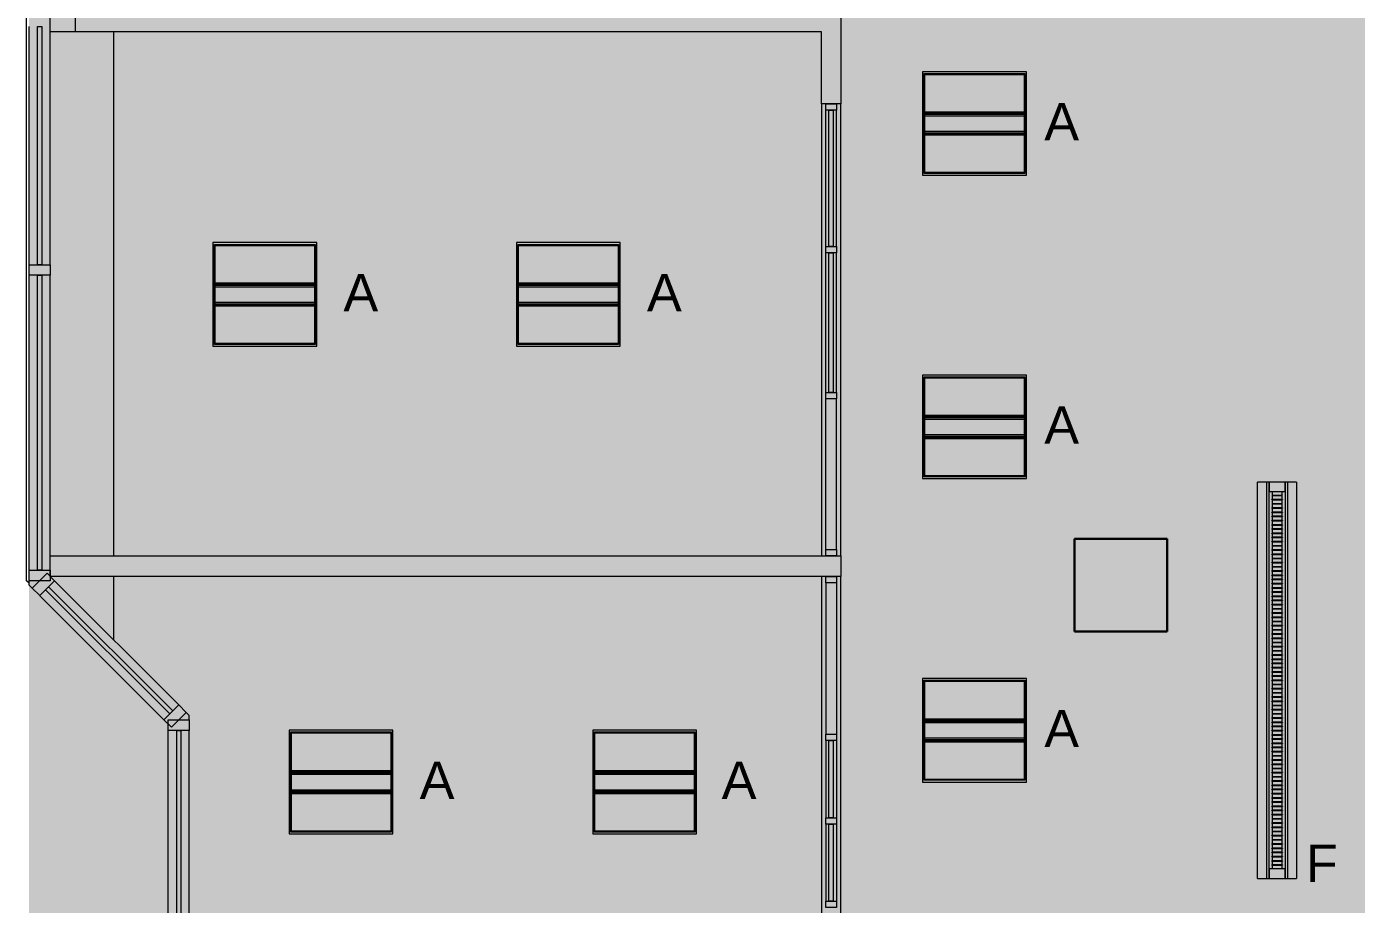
# Model space of a CAD drawing. Header units: inches. Extents: x -1196 to 1003, y -7097 to -4899.
# Drawn here: x -1195.7 to -880.2, y -5954 to -5745.7 of the extents above; entities that cross this region are included whole.
import ezdxf

# ---------------------------------------------------------------- set-up
doc = ezdxf.new("R2010")
doc.units = ezdxf.units.IN
doc.header["$MEASUREMENT"] = 0
for name, color, linetype, lineweight in [('A-CLNG', 13, 'Continuous', 13), ('A-DETL-GENF', 92, 'Continuous', 9), ('A-FLOR', 192, 'Continuous', 13), ('A-GLAZ-CURT', 52, 'Continuous', 9), ('A-GLAZ-CWMG', 51, 'Continuous', 9), ('A-WALL', 113, 'Continuous', 9), ('E-LITE-EQPM', 33, 'Continuous', 9), ('E-LITE-EQPM-IDEN', 33, 'Continuous', 9), ('I-WALL', 2, 'Continuous', 9), ('S-COLS', 52, 'Continuous', 9)]:
    doc.layers.add(name, color=color, linetype=linetype, lineweight=lineweight)
doc.styles.add('Arial', font='arial.ttf', dxfattribs={"height": 8.851796})

# ---------------------------------------------------------------- blocks, each defined once
blk = doc.blocks.new('Concrete-Rectangular-Column - 24 X 24-5087837-FIRST FLOOR RCP')
at = {"layer": 'S-COLS', "lineweight": 30}
for p, q in [((-11, 11), (11, 11)), ((-11, -11), (-11, 11)), ((11, 11), (11, -11)), ((11, -11), (-11, -11))]:
    blk.add_line(p, q, dxfattribs=at)
blk = doc.blocks.new('System Panel - Glazed-5269535-FIRST FLOOR RCP')
at = {"layer": 'A-GLAZ-CURT', "lineweight": 13}
for p, q in [((-32.02, -0.5), (-32.02, 0.5)), ((-32.02, 0.5), (32.02, 0.5)), ((32.02, 0.5), (32.02, -0.5)), ((32.02, -0.5), (-32.02, -0.5))]:
    blk.add_line(p, q, dxfattribs=at)
blk = doc.blocks.new('System Panel - Glazed-5269469-FIRST FLOOR RCP')
at = {"layer": 'A-GLAZ-CURT', "lineweight": 13}
for p, q in [((-20.83, -0.5), (-20.83, 0.5)), ((-20.83, 0.5), (20.83, 0.5)), ((20.83, 0.5), (20.83, -0.5)), ((20.83, -0.5), (-20.83, -0.5))]:
    blk.add_line(p, q, dxfattribs=at)
blk = doc.blocks.new('System Panel - Glazed-5269404-FIRST FLOOR RCP')
at = {"layer": 'A-GLAZ-CURT', "lineweight": 13}
for p, q in [((-35, -0.5), (-35, 0.5)), ((-35, 0.5), (35, 0.5)), ((35, 0.5), (35, -0.5)), ((35, -0.5), (-35, -0.5))]:
    blk.add_line(p, q, dxfattribs=at)
blk = doc.blocks.new('Rectangular Mullion - 2_5_ x 5_ rectangular-5269406-FIRST FLOOR RCP')
at = {"layer": 'A-GLAZ-CWMG', "lineweight": 20}
for p, q in [((-2.5, 2.5), (0, 2.5)), ((-2.5, -2.5), (-2.5, 2.5)), ((0, 2.5), (0, -2.5)), ((0, -2.5), (-2.5, -2.5))]:
    blk.add_line(p, q, dxfattribs=at)
blk = doc.blocks.new('Rectangular Mullion - 2_5_ x 5_ rectangular-5269405-FIRST FLOOR RCP')
at = {"layer": 'A-GLAZ-CWMG', "lineweight": 20}
for p, q in [((0, 2.5), (-2.5, 2.5)), ((-2.5, 2.5), (-2.5, -2.5)), ((0, -2.5), (0, 2.5)), ((-2.5, -2.5), (0, -2.5))]:
    blk.add_line(p, q, dxfattribs=at)
blk = doc.blocks.new('Rectangular Mullion - 2_5_ x 5_ rectangular-4881012-FIRST FLOOR RCP')
at = {"layer": 'A-GLAZ-CWMG'}
for p, q in [((-91.56, -4901.78), (-62.1, -4931.24)), ((-95.1, -4905.31), (-65.63, -4934.78))]:
    blk.add_line(p, q, dxfattribs=at)
blk = doc.blocks.new('Rectangular Mullion - 2_5_ x 5_ rectangular-4881059-FIRST FLOOR RCP')
at = {"layer": 'A-GLAZ-CWMG'}
for p, q in [((-1162.06, -5003.81), (-1162.06, -4939.78)), ((-1157.06, -5003.81), (-1157.06, -4939.78))]:
    blk.add_line(p, q, dxfattribs=at)
blk = doc.blocks.new('System Panel - Glazed-5269407-FIRST FLOOR RCP')
at = {"layer": 'A-GLAZ-CURT', "lineweight": 13}
for p, q in [((-28.25, -0.5), (-28.25, 0.5)), ((-28.25, 0.5), (28.25, 0.5)), ((28.25, 0.5), (28.25, -0.5)), ((28.25, -0.5), (-28.25, -0.5))]:
    blk.add_line(p, q, dxfattribs=at)
blk = doc.blocks.new('Rectangular Mullion - 2_5_ x 5_ rectangular-4899279-FIRST FLOOR RCP')
at = {"layer": 'A-GLAZ-CWMG'}
for p, q in [((-1195.06, -5874.74), (-1195.06, -5804.74)), ((-1190.06, -5871.33), (-1190.06, -5804.74))]:
    blk.add_line(p, q, dxfattribs=at)
blk = doc.blocks.new('Rectangular Mullion - 2_5_ x 5_ rectangular-V54-FIRST FLOOR RCP')
at = {"layer": 'A-GLAZ-CWMG'}
for p, q in [((-1195.06, -5802.24), (-1195.06, -5745.74)), ((-1190.06, -5802.24), (-1190.06, -5746.99))]:
    blk.add_line(p, q, dxfattribs=at)
blk = doc.blocks.new('Rectangular Mullion - 2_5_ x 5_ rectangular-5269403-FIRST FLOOR RCP')
at = {"layer": 'A-GLAZ-CWMG', "lineweight": 20}
for p, q in [((1.25, 2.5), (-1.25, 2.5)), ((-1.25, 2.5), (-1.25, -2.5)), ((1.25, -2.5), (1.25, 2.5)), ((-1.25, -2.5), (1.25, -2.5))]:
    blk.add_line(p, q, dxfattribs=at)
blk = doc.blocks.new('Rectangular Mullion - 1_5_ x 2_5_ rectangular-5299792-FIRST FLOOR RCP')
at = {"layer": 'A-GLAZ-CWMG', "lineweight": 20}
for p, q in [((-1.5, 1.25), (0, 1.25)), ((-1.5, -1.25), (-1.5, 1.25)), ((0, 1.25), (0, -1.25)), ((0, -1.25), (-1.5, -1.25))]:
    blk.add_line(p, q, dxfattribs=at)
blk = doc.blocks.new('Rectangular Mullion - 1_5_ x 2_5_ rectangular-4971510-FIRST FLOOR RCP')
at = {"layer": 'A-GLAZ-CWMG'}
for p, q in [((-1006.07, -5877.71), (-1006.07, -5913.67)), ((-1003.57, -5877.71), (-1003.57, -5913.67))]:
    blk.add_line(p, q, dxfattribs=at)
blk = doc.blocks.new('System Panel - Glazed-4980501-FIRST FLOOR RCP')
at = {"layer": 'A-GLAZ-CURT', "lineweight": 13}
for p, q in [((-9.15, -0.5), (-9.15, 0.5)), ((-9.15, 0.5), (9.15, 0.5)), ((9.15, 0.5), (9.15, -0.5)), ((9.15, -0.5), (-9.15, -0.5))]:
    blk.add_line(p, q, dxfattribs=at)
blk = doc.blocks.new('Rectangular Mullion - 1_5_ x 2_5_ rectangular-4924423-FIRST FLOOR RCP')
at = {"layer": 'A-GLAZ-CWMG', "lineweight": 20}
for p, q in [((0.75, 1.25), (-0.75, 1.25)), ((-0.75, 1.25), (-0.75, -1.25)), ((0.75, -1.25), (0.75, 1.25)), ((-0.75, -1.25), (0.75, -1.25))]:
    blk.add_line(p, q, dxfattribs=at)
blk = doc.blocks.new('Rectangular Mullion - 1_5_ x 2_5_ rectangular-V65-FIRST FLOOR RCP')
at = {"layer": 'A-GLAZ-CWMG'}
for p, q in [((-1006.07, -5934.98), (-1006.07, -5953.29)), ((-1003.57, -5934.98), (-1003.57, -5953.29))]:
    blk.add_line(p, q, dxfattribs=at)
blk = doc.blocks.new('Rectangular Mullion - 1_5_ x 2_5_ rectangular-4968807-FIRST FLOOR RCP')
at = {"layer": 'A-GLAZ-CWMG'}
for p, q in [((-1006.07, -5797.96), (-1006.07, -5765.58)), ((-1003.57, -5797.96), (-1003.57, -5765.58))]:
    blk.add_line(p, q, dxfattribs=at)
blk = doc.blocks.new('Rectangular Mullion - 1_5_ x 2_5_ rectangular-5299801-FIRST FLOOR RCP')
at = {"layer": 'A-GLAZ-CWMG', "lineweight": 20}
for p, q in [((-1.5, 1.25), (0, 1.25)), ((-1.5, -1.25), (-1.5, 1.25)), ((0, 1.25), (0, -1.25)), ((0, -1.25), (-1.5, -1.25))]:
    blk.add_line(p, q, dxfattribs=at)
blk = doc.blocks.new('Rectangular Mullion - 1_5_ x 2_5_ rectangular-4942656-FIRST FLOOR RCP')
at = {"layer": 'A-GLAZ-CWMG'}
for p, q in [((-147.82, -5194.78), (-147.82, -5159.03)), ((-145.32, -5194.78), (-145.32, -5159.03))]:
    blk.add_line(p, q, dxfattribs=at)
blk = doc.blocks.new('System Panel - Glazed-4968813-FIRST FLOOR RCP')
at = {"layer": 'A-GLAZ-CURT', "lineweight": 13}
for p, q in [((-16.5625, -0.5), (-16.5625, 0.5)), ((-16.5625, 0.5), (16.5625, 0.5)), ((16.5625, 0.5), (16.5625, -0.5)), ((16.5625, -0.5), (-16.5625, -0.5))]:
    blk.add_line(p, q, dxfattribs=at)
blk = doc.blocks.new('Rectangular Mullion - 1_5_ x 2_5_ rectangular-5299802-FIRST FLOOR RCP')
at = {"layer": 'A-GLAZ-CWMG', "lineweight": 20}
for p, q in [((0, 1.25), (-1.5, 1.25)), ((-1.5, 1.25), (-1.5, -1.25)), ((0, -1.25), (0, 1.25)), ((-1.5, -1.25), (0, -1.25))]:
    blk.add_line(p, q, dxfattribs=at)
blk = doc.blocks.new('Rectangular Mullion - 1_5_ x 2_5_ rectangular-4928813-FIRST FLOOR RCP')
at = {"layer": 'A-GLAZ-CWMG', "lineweight": 20}
for p, q in [((0.75, 1.25), (-0.75, 1.25)), ((-0.75, 1.25), (-0.75, -1.25)), ((0.75, -1.25), (0.75, 1.25)), ((-0.75, -1.25), (0.75, -1.25))]:
    blk.add_line(p, q, dxfattribs=at)
blk = doc.blocks.new('System Panel - Glazed-4968816-FIRST FLOOR RCP')
at = {"layer": 'A-GLAZ-CURT', "lineweight": 13}
for p, q in [((-16.1875, -0.5), (-16.1875, 0.5)), ((-16.1875, 0.5), (16.1875, 0.5)), ((16.1875, 0.5), (16.1875, -0.5)), ((16.1875, -0.5), (-16.1875, -0.5))]:
    blk.add_line(p, q, dxfattribs=at)
blk = doc.blocks.new('Rectangular Mullion - 1_5_ x 2_5_ rectangular-4968810-FIRST FLOOR RCP')
at = {"layer": 'A-GLAZ-CWMG'}
for p, q in [((-1006.07, -5832.58), (-1006.07, -5799.46)), ((-1003.57, -5832.58), (-1003.57, -5799.46))]:
    blk.add_line(p, q, dxfattribs=at)
blk = doc.blocks.new('L-Recessed-Axis-Plano - 2 X 2-4550865-FIRST FLOOR RCP')
at = {"layer": 'E-LITE-EQPM'}
for p, q in [((11.91, 11.87), (-11.91, 11.87)), ((-11.91, 11.87), (-11.91, -11.88)), ((-11.88, -11.56), (-11.88, 11.56)), ((-11.88, 11.56), (11.87, 11.56)), ((11.87, 11.56), (11.87, -11.56)), ((11.91, -11.88), (11.91, 11.87)), ((-11.88, 2.74), (11.87, 2.74)), ((11.87, 2.51), (-11.88, 2.51)), ((-11.88, 2.3), (11.87, 2.3)), ((-11.88, 2.2), (11.87, 2.2)), ((-11.88, 1.83), (11.87, 1.83)), ((-11.88, -1.83), (11.87, -1.83)), ((-11.88, -2.2), (11.87, -2.2)), ((-11.88, -2.3), (11.87, -2.3)), ((-11.88, -2.51), (11.87, -2.51)), ((-11.88, -2.74), (11.87, -2.74)), ((-11.91, -11.88), (11.91, -11.88)), ((11.87, -11.56), (-11.88, -11.56))]:
    blk.add_line(p, q, dxfattribs=at)
blk = doc.blocks.new('L-Pendant-Axis-LT-Louver - L-Pendant-Axis-LT-Louver 2-5087436-FIRST FLOOR RCP')
at = {"layer": 'E-LITE-EQPM'}
for p, q in [((47, 4.64), (-47, 4.64)), ((-47, 4.59), (-47, 4.64)), ((-47, 2.49), (-47, 4.59)), ((47, 4.64), (47, 4.59)), ((47, 4.59), (47, 2.49)), ((-47, 1.88), (-47, 2.49)), ((-47, 2.49), (47, 2.49)), ((47, 1.88), (-47, 1.88)), ((-47, -1.85), (-47, 1.85)), ((-47, 1.85), (-44.78, 1.85)), ((-44.78, 1.85), (-44.78, 1.8)), ((-44.78, 1.8), (-44.78, 1.83)), ((-44.78, 1.72), (-44.78, 1.8)), ((-44.78, 1.72), (-44.78, -1.72)), ((-44.78, 1.15), (-43.88, 1.15)), ((-43.88, -1.27), (-43.88, 1.27)), ((-43.82, 1.27), (-43.88, 1.27)), ((-43.82, 1.27), (-43.82, -1.27)), ((-43.82, 1.15), (-42.89, 1.15)), ((-42.89, -1.27), (-42.89, 1.27)), ((-42.82, 1.27), (-42.89, 1.27)), ((-42.82, 1.27), (-42.82, -1.27)), ((-42.82, 1.15), (-41.89, 1.15)), ((-41.89, -1.27), (-41.89, 1.27)), ((-41.83, 1.27), (-41.89, 1.27)), ((-41.83, 1.27), (-41.83, -1.27)), ((-41.83, 1.15), (-40.89, 1.15)), ((-40.89, -1.27), (-40.89, 1.27)), ((-40.83, 1.27), (-40.89, 1.27)), ((-40.83, 1.27), (-40.83, -1.27)), ((-40.83, 1.15), (-39.9, 1.15)), ((-39.9, -1.27), (-39.9, 1.27)), ((-39.83, 1.27), (-39.9, 1.27)), ((-39.83, 1.27), (-39.83, -1.27)), ((-39.83, 1.15), (-38.9, 1.15)), ((-38.9, -1.27), (-38.9, 1.27)), ((-38.84, 1.27), (-38.9, 1.27)), ((-38.84, 1.27), (-38.84, -1.27)), ((-38.84, 1.15), (-37.9, 1.15)), ((-37.9, -1.27), (-37.9, 1.27)), ((-37.84, 1.27), (-37.9, 1.27)), ((-37.84, 1.27), (-37.84, -1.27)), ((-37.84, 1.15), (-36.91, 1.15)), ((-36.91, -1.27), (-36.91, 1.27)), ((-36.84, 1.27), (-36.91, 1.27)), ((-36.84, 1.27), (-36.84, -1.27)), ((-36.84, 1.15), (-35.91, 1.15)), ((-35.91, -1.27), (-35.91, 1.27)), ((-35.85, 1.27), (-35.91, 1.27)), ((-35.85, 1.27), (-35.85, -1.27)), ((-35.85, 1.15), (-34.91, 1.15)), ((-34.91, -1.27), (-34.91, 1.27)), ((-34.85, 1.27), (-34.91, 1.27)), ((-34.85, 1.27), (-34.85, -1.27)), ((-34.85, 1.15), (-33.92, 1.15)), ((-33.92, -1.27), (-33.92, 1.27)), ((-33.85, 1.27), (-33.92, 1.27)), ((-33.85, 1.27), (-33.85, -1.27)), ((-33.85, 1.15), (-32.92, 1.15)), ((-32.92, -1.27), (-32.92, 1.27)), ((-32.86, 1.27), (-32.92, 1.27)), ((-32.86, 1.27), (-32.86, -1.27)), ((-32.86, 1.15), (-31.92, 1.15)), ((-31.92, -1.27), (-31.92, 1.27)), ((-31.86, 1.27), (-31.92, 1.27)), ((-31.86, 1.27), (-31.86, -1.27)), ((-31.86, 1.15), (-30.93, 1.15)), ((-30.93, -1.27), (-30.93, 1.27)), ((-30.86, 1.27), (-30.93, 1.27)), ((-30.86, 1.27), (-30.86, -1.27)), ((-30.86, 1.15), (-29.93, 1.15)), ((-29.93, -1.27), (-29.93, 1.27)), ((-29.87, 1.27), (-29.93, 1.27)), ((-29.87, 1.27), (-29.87, -1.27)), ((-29.87, 1.15), (-28.93, 1.15)), ((-28.93, -1.27), (-28.93, 1.27)), ((-28.87, 1.27), (-28.93, 1.27)), ((-28.87, 1.27), (-28.87, -1.27)), ((-28.87, 1.15), (-27.94, 1.15)), ((-27.94, -1.27), (-27.94, 1.27)), ((-27.87, 1.27), (-27.94, 1.27)), ((-27.87, 1.27), (-27.87, -1.27)), ((-27.87, 1.15), (-26.94, 1.15)), ((-26.94, -1.27), (-26.94, 1.27)), ((-26.88, 1.27), (-26.94, 1.27)), ((-26.88, 1.27), (-26.88, -1.27)), ((-26.88, 1.15), (-25.94, 1.15)), ((-25.94, -1.27), (-25.94, 1.27)), ((-25.88, 1.27), (-25.94, 1.27)), ((-25.88, 1.27), (-25.88, -1.27)), ((-25.88, 1.15), (-24.95, 1.15)), ((-24.95, -1.27), (-24.95, 1.27)), ((-24.88, 1.27), (-24.95, 1.27)), ((-24.88, 1.27), (-24.88, -1.27)), ((-24.88, 1.15), (-23.95, 1.15)), ((-23.95, -1.27), (-23.95, 1.27)), ((-23.89, 1.27), (-23.95, 1.27)), ((-23.89, 1.27), (-23.89, -1.27)), ((-23.89, 1.15), (-22.95, 1.15)), ((-22.95, -1.27), (-22.95, 1.27)), ((-22.89, 1.27), (-22.95, 1.27)), ((-22.89, 1.27), (-22.89, -1.27)), ((-22.89, 1.15), (-21.96, 1.15)), ((-21.96, -1.27), (-21.96, 1.27)), ((-21.89, 1.27), (-21.96, 1.27)), ((-21.89, 1.27), (-21.89, -1.27)), ((-21.89, 1.15), (-20.96, 1.15)), ((-20.96, -1.27), (-20.96, 1.27)), ((-20.9, 1.27), (-20.96, 1.27)), ((-20.9, 1.27), (-20.9, -1.27)), ((-20.9, 1.15), (-19.96, 1.15)), ((-19.96, -1.27), (-19.96, 1.27)), ((-19.9, 1.27), (-19.96, 1.27)), ((-19.9, 1.27), (-19.9, -1.27)), ((-19.9, 1.15), (-18.97, 1.15)), ((-18.97, -1.27), (-18.97, 1.27)), ((-18.9, 1.27), (-18.97, 1.27)), ((-18.9, 1.27), (-18.9, -1.27)), ((-18.9, 1.15), (-17.97, 1.15)), ((-17.97, -1.27), (-17.97, 1.27)), ((-17.91, 1.27), (-17.97, 1.27)), ((-17.91, 1.27), (-17.91, -1.27)), ((-17.91, 1.15), (-16.97, 1.15)), ((-16.97, -1.27), (-16.97, 1.27)), ((-16.91, 1.27), (-16.97, 1.27)), ((-16.91, 1.27), (-16.91, -1.27)), ((-16.91, 1.15), (-15.98, 1.15)), ((-15.98, -1.27), (-15.98, 1.27)), ((-15.91, 1.27), (-15.98, 1.27)), ((-15.91, 1.27), (-15.91, -1.27)), ((-15.91, 1.15), (-14.98, 1.15)), ((-14.98, -1.27), (-14.98, 1.27)), ((-14.92, 1.27), (-14.98, 1.27)), ((-14.92, 1.27), (-14.92, -1.27)), ((-14.92, 1.15), (-13.98, 1.15)), ((-13.98, -1.27), (-13.98, 1.27)), ((-13.92, 1.27), (-13.98, 1.27)), ((-13.92, 1.27), (-13.92, -1.27)), ((-13.92, 1.15), (-12.99, 1.15)), ((-12.99, -1.27), (-12.99, 1.27)), ((-12.92, 1.27), (-12.99, 1.27)), ((-12.92, 1.27), (-12.92, -1.27)), ((-12.92, 1.15), (-11.99, 1.15)), ((-11.99, -1.27), (-11.99, 1.27)), ((-11.93, 1.27), (-11.99, 1.27)), ((-11.93, 1.27), (-11.93, -1.27)), ((-11.93, 1.15), (-10.99, 1.15)), ((-10.99, -1.27), (-10.99, 1.27)), ((-10.93, 1.27), (-10.99, 1.27)), ((-10.93, 1.27), (-10.93, -1.27)), ((-10.93, 1.15), (-10, 1.15)), ((-10, -1.27), (-10, 1.27)), ((-9.94, 1.27), (-10, 1.27)), ((-9.94, 1.27), (-9.94, -1.27)), ((-9.94, 1.15), (-9, 1.15)), ((-9, -1.27), (-9, 1.27)), ((-8.94, 1.27), (-9, 1.27)), ((-8.94, 1.27), (-8.94, -1.27)), ((-8.94, 1.15), (-8, 1.15)), ((-8, -1.27), (-8, 1.27)), ((-7.94, 1.27), (-8, 1.27)), ((-7.94, 1.27), (-7.94, -1.27)), ((-7.94, 1.15), (-7.01, 1.15)), ((-7.01, -1.27), (-7.01, 1.27)), ((-6.95, 1.27), (-7.01, 1.27)), ((-6.95, 1.27), (-6.95, -1.27)), ((-6.95, 1.15), (-6.01, 1.15)), ((-6.01, -1.27), (-6.01, 1.27)), ((-5.95, 1.27), (-6.01, 1.27)), ((-5.95, 1.27), (-5.95, -1.27)), ((-5.95, 1.15), (-5.01, 1.15)), ((-5.01, -1.27), (-5.01, 1.27)), ((-4.95, 1.27), (-5.01, 1.27)), ((-4.95, 1.27), (-4.95, -1.27)), ((-4.95, 1.15), (-4.02, 1.15)), ((-4.02, -1.27), (-4.02, 1.27)), ((-3.96, 1.27), (-4.02, 1.27)), ((-3.96, 1.27), (-3.96, -1.27)), ((-3.96, 1.15), (-3.02, 1.15)), ((-3.02, -1.27), (-3.02, 1.27)), ((-2.96, 1.27), (-3.02, 1.27)), ((-2.96, 1.27), (-2.96, -1.27)), ((-2.96, 1.15), (-2.02, 1.15)), ((-2.02, -1.27), (-2.02, 1.27)), ((-1.96, 1.27), (-2.02, 1.27)), ((-1.96, 1.27), (-1.96, -1.27)), ((-1.96, 1.15), (-1.03, 1.15)), ((-1.03, -1.27), (-1.03, 1.27)), ((-0.97, 1.27), (-1.03, 1.27)), ((-0.97, 1.27), (-0.97, -1.27)), ((-0.97, 1.15), (-0.03, 1.15)), ((-0.03, -1.27), (-0.03, 1.27)), ((0.03, 1.27), (-0.03, 1.27)), ((0.03, 1.27), (0.03, -1.27)), ((0.03, 1.15), (0.97, 1.15)), ((0.97, -1.27), (0.97, 1.27)), ((1.03, 1.27), (0.97, 1.27)), ((1.03, 1.27), (1.03, -1.27)), ((1.03, 1.15), (1.96, 1.15)), ((1.96, -1.27), (1.96, 1.27)), ((2.02, 1.27), (1.96, 1.27)), ((2.02, 1.27), (2.02, -1.27)), ((2.02, 1.15), (2.96, 1.15)), ((2.96, -1.27), (2.96, 1.27)), ((3.02, 1.27), (2.96, 1.27)), ((3.02, 1.27), (3.02, -1.27)), ((3.02, 1.15), (3.96, 1.15)), ((3.96, -1.27), (3.96, 1.27)), ((4.02, 1.27), (3.96, 1.27)), ((4.02, 1.27), (4.02, -1.27)), ((4.02, 1.15), (4.95, 1.15)), ((4.95, -1.27), (4.95, 1.27)), ((5.01, 1.27), (4.95, 1.27)), ((5.01, 1.27), (5.01, -1.27)), ((5.01, 1.15), (5.95, 1.15)), ((5.95, -1.27), (5.95, 1.27)), ((6.01, 1.27), (5.95, 1.27)), ((6.01, 1.27), (6.01, -1.27)), ((6.01, 1.15), (6.95, 1.15)), ((6.95, -1.27), (6.95, 1.27)), ((7.01, 1.27), (6.95, 1.27)), ((7.01, 1.27), (7.01, -1.27)), ((7.01, 1.15), (7.94, 1.15)), ((7.94, -1.27), (7.94, 1.27)), ((8, 1.27), (7.94, 1.27)), ((8, 1.27), (8, -1.27)), ((8, 1.15), (8.94, 1.15)), ((8.94, -1.27), (8.94, 1.27)), ((9, 1.27), (8.94, 1.27)), ((9, 1.27), (9, -1.27)), ((9, 1.15), (9.94, 1.15)), ((9.94, -1.27), (9.94, 1.27)), ((10, 1.27), (9.94, 1.27)), ((10, 1.27), (10, -1.27)), ((10, 1.15), (10.93, 1.15)), ((10.93, -1.27), (10.93, 1.27)), ((10.99, 1.27), (10.93, 1.27)), ((10.99, 1.27), (10.99, -1.27)), ((10.99, 1.15), (11.93, 1.15)), ((11.93, -1.27), (11.93, 1.27)), ((11.99, 1.27), (11.93, 1.27)), ((11.99, 1.27), (11.99, -1.27)), ((11.99, 1.15), (12.92, 1.15)), ((12.92, -1.27), (12.92, 1.27)), ((12.99, 1.27), (12.92, 1.27)), ((12.99, 1.27), (12.99, -1.27)), ((12.99, 1.15), (13.92, 1.15)), ((13.92, -1.27), (13.92, 1.27)), ((13.98, 1.27), (13.92, 1.27)), ((13.98, 1.27), (13.98, -1.27)), ((13.98, 1.15), (14.92, 1.15)), ((14.92, -1.27), (14.92, 1.27)), ((14.98, 1.27), (14.92, 1.27)), ((14.98, 1.27), (14.98, -1.27)), ((14.98, 1.15), (15.91, 1.15)), ((15.91, -1.27), (15.91, 1.27)), ((15.98, 1.27), (15.91, 1.27)), ((15.98, 1.27), (15.98, -1.27)), ((15.98, 1.15), (16.91, 1.15)), ((16.91, -1.27), (16.91, 1.27)), ((16.97, 1.27), (16.91, 1.27)), ((16.97, 1.27), (16.97, -1.27)), ((16.97, 1.15), (17.91, 1.15)), ((17.91, -1.27), (17.91, 1.27)), ((17.97, 1.27), (17.91, 1.27)), ((17.97, 1.27), (17.97, -1.27)), ((17.97, 1.15), (18.9, 1.15)), ((18.9, -1.27), (18.9, 1.27)), ((18.97, 1.27), (18.9, 1.27)), ((18.97, 1.27), (18.97, -1.27)), ((18.97, 1.15), (19.9, 1.15)), ((19.9, -1.27), (19.9, 1.27)), ((19.96, 1.27), (19.9, 1.27)), ((19.96, 1.27), (19.96, -1.27)), ((19.96, 1.15), (20.9, 1.15)), ((20.9, -1.27), (20.9, 1.27)), ((20.96, 1.27), (20.9, 1.27)), ((20.96, 1.27), (20.96, -1.27)), ((20.96, 1.15), (21.89, 1.15)), ((21.89, -1.27), (21.89, 1.27)), ((21.96, 1.27), (21.89, 1.27)), ((21.96, 1.27), (21.96, -1.27)), ((21.96, 1.15), (22.89, 1.15)), ((22.89, -1.27), (22.89, 1.27)), ((22.95, 1.27), (22.89, 1.27)), ((22.95, 1.27), (22.95, -1.27)), ((22.95, 1.15), (23.89, 1.15)), ((23.89, -1.27), (23.89, 1.27)), ((23.95, 1.27), (23.89, 1.27)), ((23.95, 1.27), (23.95, -1.27)), ((23.95, 1.15), (24.88, 1.15)), ((24.88, -1.27), (24.88, 1.27)), ((24.95, 1.27), (24.88, 1.27)), ((24.95, 1.27), (24.95, -1.27)), ((24.95, 1.15), (25.88, 1.15)), ((25.88, -1.27), (25.88, 1.27)), ((25.94, 1.27), (25.88, 1.27)), ((25.94, 1.27), (25.94, -1.27)), ((25.94, 1.15), (26.88, 1.15)), ((26.88, -1.27), (26.88, 1.27)), ((26.94, 1.27), (26.88, 1.27)), ((26.94, 1.27), (26.94, -1.27)), ((26.94, 1.15), (27.87, 1.15)), ((27.87, -1.27), (27.87, 1.27)), ((27.94, 1.27), (27.87, 1.27)), ((27.94, 1.27), (27.94, -1.27)), ((27.94, 1.15), (28.87, 1.15)), ((28.87, -1.27), (28.87, 1.27)), ((28.93, 1.27), (28.87, 1.27)), ((28.93, 1.27), (28.93, -1.27)), ((28.93, 1.15), (29.87, 1.15)), ((29.87, -1.27), (29.87, 1.27)), ((29.93, 1.27), (29.87, 1.27)), ((29.93, 1.27), (29.93, -1.27)), ((29.93, 1.15), (30.86, 1.15)), ((30.86, -1.27), (30.86, 1.27)), ((30.93, 1.27), (30.86, 1.27)), ((30.93, 1.27), (30.93, -1.27)), ((30.93, 1.15), (31.86, 1.15)), ((31.86, -1.27), (31.86, 1.27)), ((31.92, 1.27), (31.86, 1.27)), ((31.92, 1.27), (31.92, -1.27)), ((31.92, 1.15), (32.86, 1.15)), ((32.86, -1.27), (32.86, 1.27)), ((32.92, 1.27), (32.86, 1.27)), ((32.92, 1.27), (32.92, -1.27)), ((32.92, 1.15), (33.85, 1.15)), ((33.85, -1.27), (33.85, 1.27)), ((33.92, 1.27), (33.85, 1.27)), ((33.92, 1.27), (33.92, -1.27)), ((33.92, 1.15), (34.85, 1.15)), ((34.85, -1.27), (34.85, 1.27)), ((34.91, 1.27), (34.85, 1.27)), ((34.91, 1.27), (34.91, -1.27)), ((34.91, 1.15), (35.85, 1.15)), ((35.85, -1.27), (35.85, 1.27)), ((35.91, 1.27), (35.85, 1.27)), ((35.91, 1.27), (35.91, -1.27)), ((35.91, 1.15), (36.84, 1.15)), ((36.84, -1.27), (36.84, 1.27)), ((36.91, 1.27), (36.84, 1.27)), ((36.91, 1.27), (36.91, -1.27)), ((36.91, 1.15), (37.84, 1.15)), ((37.84, -1.27), (37.84, 1.27)), ((37.9, 1.27), (37.84, 1.27)), ((37.9, 1.27), (37.9, -1.27)), ((37.9, 1.15), (38.84, 1.15)), ((38.84, -1.27), (38.84, 1.27)), ((38.9, 1.27), (38.84, 1.27)), ((38.9, 1.27), (38.9, -1.27)), ((38.9, 1.15), (39.83, 1.15)), ((39.83, -1.27), (39.83, 1.27)), ((39.9, 1.27), (39.83, 1.27)), ((39.9, 1.27), (39.9, -1.27)), ((39.9, 1.15), (40.83, 1.15)), ((40.83, -1.27), (40.83, 1.27)), ((40.89, 1.27), (40.83, 1.27)), ((40.89, 1.27), (40.89, -1.27)), ((40.89, 1.15), (41.83, 1.15)), ((41.83, -1.27), (41.83, 1.27)), ((41.89, 1.27), (41.83, 1.27)), ((41.89, 1.27), (41.89, -1.27)), ((41.89, 1.15), (42.82, 1.15)), ((42.82, -1.27), (42.82, 1.27)), ((42.89, 1.27), (42.82, 1.27)), ((42.89, 1.27), (42.89, -1.27)), ((42.89, 1.15), (43.82, 1.15)), ((43.82, -1.27), (43.82, 1.27)), ((43.88, 1.27), (43.82, 1.27)), ((43.88, 1.27), (43.88, -1.27)), ((43.88, 1.15), (44.78, 1.15)), ((44.78, 1.8), (44.78, 1.85)), ((44.78, 1.85), (47, 1.85)), ((44.78, 1.83), (44.78, 1.8)), ((44.78, 1.8), (44.78, 1.72)), ((44.78, -1.72), (44.78, 1.72)), ((47, 2.49), (47, 1.88)), ((47, 1.85), (47, -1.85)), ((-47, -1.85), (-44.78, -1.85)), ((-47, -2.49), (-47, -1.88)), ((-47, -1.88), (47, -1.88)), ((-47, -4.6), (-47, -2.49)), ((-47, -2.49), (47, -2.49)), ((-44.78, -1.15), (-43.88, -1.15)), ((-44.78, -1.8), (-44.78, -1.72)), ((-44.78, -1.8), (-44.78, -1.85)), ((-44.78, -1.83), (-44.78, -1.8)), ((-43.88, -1.27), (-43.82, -1.27)), ((-43.82, -1.15), (-42.89, -1.15)), ((-42.89, -1.27), (-42.82, -1.27)), ((-42.82, -1.15), (-41.89, -1.15)), ((-41.89, -1.27), (-41.83, -1.27)), ((-41.83, -1.15), (-40.89, -1.15)), ((-40.89, -1.27), (-40.83, -1.27)), ((-40.83, -1.15), (-39.9, -1.15)), ((-39.9, -1.27), (-39.83, -1.27)), ((-39.83, -1.15), (-38.9, -1.15)), ((-38.9, -1.27), (-38.84, -1.27)), ((-38.84, -1.15), (-37.9, -1.15)), ((-37.9, -1.27), (-37.84, -1.27)), ((-37.84, -1.15), (-36.91, -1.15)), ((-36.91, -1.27), (-36.84, -1.27)), ((-36.84, -1.15), (-35.91, -1.15)), ((-35.91, -1.27), (-35.85, -1.27)), ((-35.85, -1.15), (-34.91, -1.15)), ((-34.91, -1.27), (-34.85, -1.27)), ((-34.85, -1.15), (-33.92, -1.15)), ((-33.92, -1.27), (-33.85, -1.27)), ((-33.85, -1.15), (-32.92, -1.15)), ((-32.92, -1.27), (-32.86, -1.27)), ((-32.86, -1.15), (-31.92, -1.15)), ((-31.92, -1.27), (-31.86, -1.27)), ((-31.86, -1.15), (-30.93, -1.15)), ((-30.93, -1.27), (-30.86, -1.27)), ((-30.86, -1.15), (-29.93, -1.15)), ((-29.93, -1.27), (-29.87, -1.27)), ((-29.87, -1.15), (-28.93, -1.15)), ((-28.93, -1.27), (-28.87, -1.27)), ((-28.87, -1.15), (-27.94, -1.15)), ((-27.94, -1.27), (-27.87, -1.27)), ((-27.87, -1.15), (-26.94, -1.15)), ((-26.94, -1.27), (-26.88, -1.27)), ((-26.88, -1.15), (-25.94, -1.15)), ((-25.94, -1.27), (-25.88, -1.27)), ((-25.88, -1.15), (-24.95, -1.15)), ((-24.95, -1.27), (-24.88, -1.27)), ((-24.88, -1.15), (-23.95, -1.15)), ((-23.95, -1.27), (-23.89, -1.27)), ((-23.89, -1.15), (-22.95, -1.15)), ((-22.95, -1.27), (-22.89, -1.27)), ((-22.89, -1.15), (-21.96, -1.15)), ((-21.96, -1.27), (-21.89, -1.27)), ((-21.89, -1.15), (-20.96, -1.15)), ((-20.96, -1.27), (-20.9, -1.27)), ((-20.9, -1.15), (-19.96, -1.15)), ((-19.96, -1.27), (-19.9, -1.27)), ((-19.9, -1.15), (-18.97, -1.15)), ((-18.97, -1.27), (-18.9, -1.27)), ((-18.9, -1.15), (-17.97, -1.15)), ((-17.97, -1.27), (-17.91, -1.27)), ((-17.91, -1.15), (-16.97, -1.15)), ((-16.97, -1.27), (-16.91, -1.27)), ((-16.91, -1.15), (-15.98, -1.15)), ((-15.98, -1.27), (-15.91, -1.27)), ((-15.91, -1.15), (-14.98, -1.15)), ((-14.98, -1.27), (-14.92, -1.27)), ((-14.92, -1.15), (-13.98, -1.15)), ((-13.98, -1.27), (-13.92, -1.27)), ((-13.92, -1.15), (-12.99, -1.15)), ((-12.99, -1.27), (-12.92, -1.27)), ((-12.92, -1.15), (-11.99, -1.15)), ((-11.99, -1.27), (-11.93, -1.27)), ((-11.93, -1.15), (-10.99, -1.15)), ((-10.99, -1.27), (-10.93, -1.27)), ((-10.93, -1.15), (-10, -1.15)), ((-10, -1.27), (-9.94, -1.27)), ((-9.94, -1.15), (-9, -1.15)), ((-9, -1.27), (-8.94, -1.27)), ((-8.94, -1.15), (-8, -1.15)), ((-8, -1.27), (-7.94, -1.27)), ((-7.94, -1.15), (-7.01, -1.15)), ((-7.01, -1.27), (-6.95, -1.27)), ((-6.95, -1.15), (-6.01, -1.15)), ((-6.01, -1.27), (-5.95, -1.27)), ((-5.95, -1.15), (-5.01, -1.15)), ((-5.01, -1.27), (-4.95, -1.27)), ((-4.95, -1.15), (-4.02, -1.15)), ((-4.02, -1.27), (-3.96, -1.27)), ((-3.96, -1.15), (-3.02, -1.15)), ((-3.02, -1.27), (-2.96, -1.27)), ((-2.96, -1.15), (-2.02, -1.15)), ((-2.02, -1.27), (-1.96, -1.27)), ((-1.96, -1.15), (-1.03, -1.15)), ((-1.03, -1.27), (-0.97, -1.27)), ((-0.97, -1.15), (-0.03, -1.15)), ((-0.03, -1.27), (0.03, -1.27)), ((0.03, -1.15), (0.97, -1.15)), ((0.97, -1.27), (1.03, -1.27)), ((1.03, -1.15), (1.96, -1.15)), ((1.96, -1.27), (2.02, -1.27)), ((2.02, -1.15), (2.96, -1.15)), ((2.96, -1.27), (3.02, -1.27)), ((3.02, -1.15), (3.96, -1.15)), ((3.96, -1.27), (4.02, -1.27)), ((4.02, -1.15), (4.95, -1.15)), ((4.95, -1.27), (5.01, -1.27)), ((5.01, -1.15), (5.95, -1.15)), ((5.95, -1.27), (6.01, -1.27)), ((6.01, -1.15), (6.95, -1.15)), ((6.95, -1.27), (7.01, -1.27)), ((7.01, -1.15), (7.94, -1.15)), ((7.94, -1.27), (8, -1.27)), ((8, -1.15), (8.94, -1.15)), ((8.94, -1.27), (9, -1.27)), ((9, -1.15), (9.94, -1.15)), ((9.94, -1.27), (10, -1.27)), ((10, -1.15), (10.93, -1.15)), ((10.93, -1.27), (10.99, -1.27)), ((10.99, -1.15), (11.93, -1.15)), ((11.93, -1.27), (11.99, -1.27)), ((11.99, -1.15), (12.92, -1.15)), ((12.92, -1.27), (12.99, -1.27)), ((12.99, -1.15), (13.92, -1.15)), ((13.92, -1.27), (13.98, -1.27)), ((13.98, -1.15), (14.92, -1.15)), ((14.92, -1.27), (14.98, -1.27)), ((14.98, -1.15), (15.91, -1.15)), ((15.91, -1.27), (15.98, -1.27)), ((15.98, -1.15), (16.91, -1.15)), ((16.91, -1.27), (16.97, -1.27)), ((16.97, -1.15), (17.91, -1.15)), ((17.91, -1.27), (17.97, -1.27)), ((17.97, -1.15), (18.9, -1.15)), ((18.9, -1.27), (18.97, -1.27)), ((18.97, -1.15), (19.9, -1.15)), ((19.9, -1.27), (19.96, -1.27)), ((19.96, -1.15), (20.9, -1.15)), ((20.9, -1.27), (20.96, -1.27)), ((20.96, -1.15), (21.89, -1.15)), ((21.89, -1.27), (21.96, -1.27)), ((21.96, -1.15), (22.89, -1.15)), ((22.89, -1.27), (22.95, -1.27)), ((22.95, -1.15), (23.89, -1.15)), ((23.89, -1.27), (23.95, -1.27)), ((23.95, -1.15), (24.88, -1.15)), ((24.88, -1.27), (24.95, -1.27)), ((24.95, -1.15), (25.88, -1.15)), ((25.88, -1.27), (25.94, -1.27)), ((25.94, -1.15), (26.88, -1.15)), ((26.88, -1.27), (26.94, -1.27)), ((26.94, -1.15), (27.87, -1.15)), ((27.87, -1.27), (27.94, -1.27)), ((27.94, -1.15), (28.87, -1.15)), ((28.87, -1.27), (28.93, -1.27)), ((28.93, -1.15), (29.87, -1.15)), ((29.87, -1.27), (29.93, -1.27)), ((29.93, -1.15), (30.86, -1.15)), ((30.86, -1.27), (30.93, -1.27)), ((30.93, -1.15), (31.86, -1.15)), ((31.86, -1.27), (31.92, -1.27)), ((31.92, -1.15), (32.86, -1.15)), ((32.86, -1.27), (32.92, -1.27)), ((32.92, -1.15), (33.85, -1.15)), ((33.85, -1.27), (33.92, -1.27)), ((33.92, -1.15), (34.85, -1.15)), ((34.85, -1.27), (34.91, -1.27)), ((34.91, -1.15), (35.85, -1.15)), ((35.85, -1.27), (35.91, -1.27)), ((35.91, -1.15), (36.84, -1.15)), ((36.84, -1.27), (36.91, -1.27)), ((36.91, -1.15), (37.84, -1.15)), ((37.84, -1.27), (37.9, -1.27)), ((37.9, -1.15), (38.84, -1.15)), ((38.84, -1.27), (38.9, -1.27)), ((38.9, -1.15), (39.83, -1.15)), ((39.83, -1.27), (39.9, -1.27)), ((39.9, -1.15), (40.83, -1.15)), ((40.83, -1.27), (40.89, -1.27)), ((40.89, -1.15), (41.83, -1.15)), ((41.83, -1.27), (41.89, -1.27)), ((41.89, -1.15), (42.82, -1.15)), ((42.82, -1.27), (42.89, -1.27)), ((42.89, -1.15), (43.82, -1.15)), ((43.82, -1.27), (43.88, -1.27)), ((43.88, -1.15), (44.78, -1.15)), ((44.78, -1.72), (44.78, -1.8)), ((44.78, -1.85), (44.78, -1.8)), ((44.78, -1.8), (44.78, -1.83)), ((44.78, -1.85), (47, -1.85)), ((47, -1.88), (47, -2.49)), ((47, -2.49), (47, -4.6)), ((-47, -4.64), (-47, -4.6)), ((-47, -4.6), (47, -4.6)), ((-47, -4.64), (47, -4.64)), ((47, -4.6), (47, -4.64))]:
    blk.add_line(p, q, dxfattribs=at)

msp = doc.modelspace()

# ---------------------------------------------------------------- hatches: boundary and pattern name
at = {"layer": 'A-DETL-GENF'}
h = msp.add_hatch(color=253, dxfattribs=at)
h.paths.add_polyline_path([(-96.31, -7097.28), (1002.44, -7097.28), (1002.44, -5859.78), (322.42, -5859.78), (322.44, -6330.92), (683.59, -6330.92), (683.59, -6624.92), (559.5, -6624.92), (559.5, -6380.94), (274.94, -6380.94), (274.94, -6852.28), (-475.06, -6852.28), (-475.06, -7097.28), (-115.06, -7097.28)], flags=0)
h.paths.add_polyline_path([(607.07, -6718.44), (607.07, -6718.44), (607.07, -6718.11)], flags=0)
h.paths.add_polyline_path([(703.07, -6718.44), (703.07, -6718.44), (703.07, -6718.11)], flags=0)
h.paths.add_polyline_path([(415.07, -6718.44), (415.07, -6718.44), (415.07, -6718.11)], flags=0)
h.paths.add_polyline_path([(511.07, -6718.44), (511.07, -6718.44), (511.07, -6718.11)], flags=0)
h.paths.add_polyline_path([(319.07, -6718.44), (319.07, -6718.44), (319.07, -6718.11)], flags=0)
h.paths.add_polyline_path([(481.7, -6462.6), (481.7, -6462.6), (481.7, -6461.7)], flags=0)
h.paths.add_polyline_path([(-1005.67, -6377.88), (-1002.51, -6377.88), (-1002.51, -6251.58), (-715.06, -6251.58), (-715.06, -5622.4), (-875.59, -5622.4), (-875.59, -5364.35), (-276.76, -5364.35), (-276.76, -5627.86), (-149.01, -5627.86), (-149.01, -5748.71), (-83.94, -5813.77), (-83.92, -5862.8), (39.67, -5862.8), (154.2, -5748.27), (42.44, -5636.51), (42.44, -4899.28), (-1195.06, -4899.28), (-1195.06, -6377.88), (-1157.23, -6377.88)], flags=0)
h.paths.add_polyline_path([(703.45, -6310.98), (703.45, -6310.98), (703.45, -6310.76)], flags=0)
h.paths.add_polyline_path([(703.48, -6140.42), (703.48, -6140.42), (703.48, -6139.81)], flags=0)
h.paths.add_polyline_path([(-249.39, -5477.1), (-249.39, -5477.1), (-249.39, -5476.71)], flags=0)

# ---------------------------------------------------------------- linework, layer by layer
at = {"layer": 'A-CLNG'}
for p, q in [((-1175.06, -5746.99), (-1175.06, -5871.33)), ((-958.49, -5756.44), (-983.11, -5756.44)), ((-983.11, -5756.44), (-983.11, -5781.01)), ((-958.49, -5781.01), (-958.49, -5756.44)), ((-983.11, -5781.01), (-958.49, -5781.01)), ((-1126.84, -5797.01), (-1151.47, -5797.01)), ((-1151.47, -5797.01), (-1151.47, -5821.57)), ((-1126.84, -5821.57), (-1126.84, -5797.01)), ((-1054.84, -5797.01), (-1079.47, -5797.01)), ((-1079.47, -5797.01), (-1079.47, -5821.57)), ((-1054.84, -5821.57), (-1054.84, -5797.01)), ((-1151.47, -5821.57), (-1126.84, -5821.57)), ((-1079.47, -5821.57), (-1054.84, -5821.57)), ((-958.49, -5828.44), (-983.11, -5828.44)), ((-983.11, -5828.44), (-983.11, -5853.01)), ((-958.49, -5853.01), (-958.49, -5828.44)), ((-983.11, -5853.01), (-958.49, -5853.01)), ((-1175.06, -5876.21), (-1175.06, -5891.21)), ((-958.49, -5900.44), (-983.11, -5900.44)), ((-983.11, -5900.44), (-983.11, -5925.01)), ((-958.49, -5925.01), (-958.49, -5900.44)), ((-1108.75, -5912.72), (-1133.37, -5912.72)), ((-1133.37, -5912.72), (-1133.37, -5937.28)), ((-1108.75, -5937.28), (-1108.75, -5912.72)), ((-1036.75, -5912.72), (-1061.37, -5912.72)), ((-1061.37, -5912.72), (-1061.37, -5937.28)), ((-1036.75, -5937.28), (-1036.75, -5912.72)), ((-983.11, -5925.01), (-958.49, -5925.01)), ((-1133.37, -5937.28), (-1108.75, -5937.28)), ((-1061.37, -5937.28), (-1036.75, -5937.28))]:
    msp.add_line(p, q, dxfattribs=at)
at = {"layer": 'A-FLOR'}
for p, q in [((-1195.66, -5877.24), (-1195.66, -5039.31)), ((-1195.06, -5877.84), (-1195.66, -5877.24))]:
    msp.add_line(p, q, dxfattribs=at)
at = {"layer": 'A-WALL', "lineweight": 13}
for p, q in [((-1190.06, -5746.99), (-1190.06, -5742.12)), ((-1184.06, -5746.99), (-1184.06, -5742.12)), ((-1002.51, -5742.12), (-1002.51, -5764.08)), ((-1007.13, -5746.99), (-1190.06, -5746.99)), ((-1007.13, -5764.08), (-1007.13, -5746.99)), ((-1002.51, -5764.08), (-1007.13, -5764.08)), ((-1190.06, -5876.21), (-1190.06, -5871.33)), ((-1190.06, -5871.33), (-1002.51, -5871.33)), ((-1002.51, -5871.33), (-1002.51, -5876.21)), ((-1002.51, -5876.21), (-1190.06, -5876.21))]:
    msp.add_line(p, q, dxfattribs=at)
at = {"layer": 'A-WALL'}
for p, q in [((-1007.13, -5764.08), (-1007.13, -5871.33)), ((-1002.51, -5871.33), (-1002.51, -5764.08)), ((-1007.13, -5876.21), (-1007.13, -5993.65)), ((-1002.51, -5993.65), (-1002.51, -5876.21))]:
    msp.add_line(p, q, dxfattribs=at)
at = {"layer": 'I-WALL'}
for p, q in [((-1195.06, -5878.28), (-1195.06, -5877.24)), ((-1195.06, -5878.28), (-1194.33, -5879.01)), ((-1157.79, -5908.47), (-1157.06, -5909.21)), ((-1157.06, -5910.24), (-1157.06, -5909.21))]:
    msp.add_line(p, q, dxfattribs=at)

# ---------------------------------------------------------------- block references
at = {"layer": 'A-GLAZ-CURT'}
for name, p, rotation in [('System Panel - Glazed-5269407-FIRST FLOOR RCP', (-1192.56, -5773.99), 89.99999999999991), ('System Panel - Glazed-4968816-FIRST FLOOR RCP', (-1004.82, -5781.77), 90.00000000000007), ('System Panel - Glazed-4968813-FIRST FLOOR RCP', (-1004.82, -5816.02), 90.00000000000007), ('System Panel - Glazed-5269404-FIRST FLOOR RCP', (-1192.56, -5839.74), 89.99999999999991), ('System Panel - Glazed-5269469-FIRST FLOOR RCP', (-1176.06, -5893.74), 135), ('System Panel - Glazed-5269535-FIRST FLOOR RCP', (-1159.56, -5944.76), 89.99999999999986), ('System Panel - Glazed-4980501-FIRST FLOOR RCP', (-1004.82, -5924.33), 269.9999999999999), ('System Panel - Glazed-4980501-FIRST FLOOR RCP', (-1004.82, -5944.13), 269.9999999999999)]:
    msp.add_blockref(name, p, dxfattribs=dict(at, rotation=rotation))
at = {"layer": 'A-GLAZ-CWMG'}
for name, p in [('Rectangular Mullion - 2_5_ x 5_ rectangular-V54-FIRST FLOOR RCP', (0, 0)), ('Rectangular Mullion - 1_5_ x 2_5_ rectangular-4968807-FIRST FLOOR RCP', (0, 0)), ('Rectangular Mullion - 1_5_ x 2_5_ rectangular-4968810-FIRST FLOOR RCP', (0, 0)), ('Rectangular Mullion - 2_5_ x 5_ rectangular-4899279-FIRST FLOOR RCP', (0, 0)), ('Rectangular Mullion - 1_5_ x 2_5_ rectangular-4942656-FIRST FLOOR RCP', (-858.25, -675.05)), ('Rectangular Mullion - 1_5_ x 2_5_ rectangular-4971510-FIRST FLOOR RCP', (0, 0)), ('Rectangular Mullion - 2_5_ x 5_ rectangular-4881059-FIRST FLOOR RCP', (0, -972.96)), ('Rectangular Mullion - 1_5_ x 2_5_ rectangular-V65-FIRST FLOOR RCP', (0, 19.81)), ('Rectangular Mullion - 1_5_ x 2_5_ rectangular-V65-FIRST FLOOR RCP', (0, 0))]:
    msp.add_blockref(name, p, dxfattribs=at)
at = {"layer": 'A-GLAZ-CWMG', "extrusion": (0, 0, -1)}
for name, p, rotation in [('Rectangular Mullion - 1_5_ x 2_5_ rectangular-5299802-FIRST FLOOR RCP', (1004.82, -5764.08), 89.99999999999991), ('Rectangular Mullion - 1_5_ x 2_5_ rectangular-4928813-FIRST FLOOR RCP', (1004.82, -5798.71), 89.99999999999991), ('Rectangular Mullion - 2_5_ x 5_ rectangular-5269403-FIRST FLOOR RCP', (1192.56, -5803.49), 90.0000000000001), ('Rectangular Mullion - 1_5_ x 2_5_ rectangular-4928813-FIRST FLOOR RCP', (1004.82, -5833.33), 89.99999999999991), ('Rectangular Mullion - 2_5_ x 5_ rectangular-5269405-FIRST FLOOR RCP', (1192.56, -5877.24), 45), ('Rectangular Mullion - 2_5_ x 5_ rectangular-5269405-FIRST FLOOR RCP', (1159.56, -5910.24), 90.00000000000014), ('Rectangular Mullion - 1_5_ x 2_5_ rectangular-4924423-FIRST FLOOR RCP', (1004.82, -5914.42), 270.0000000000001), ('Rectangular Mullion - 1_5_ x 2_5_ rectangular-4924423-FIRST FLOOR RCP', (1004.82, -5934.23), 270.0000000000001), ('Rectangular Mullion - 1_5_ x 2_5_ rectangular-4924423-FIRST FLOOR RCP', (1004.82, -5954.04), 270.0000000000001)]:
    msp.add_blockref(name, p, dxfattribs=dict(at, rotation=rotation))
at = {"layer": 'A-GLAZ-CWMG'}
for name, p, rotation in [('Rectangular Mullion - 1_5_ x 2_5_ rectangular-5299801-FIRST FLOOR RCP', (-1004.82, -5871.33), 270.0000000000001), ('Rectangular Mullion - 2_5_ x 5_ rectangular-5269406-FIRST FLOOR RCP', (-1192.56, -5877.24), 269.9999999999999), ('Rectangular Mullion - 1_5_ x 2_5_ rectangular-5299792-FIRST FLOOR RCP', (-1004.82, -5876.21), 89.99999999999991), ('Rectangular Mullion - 2_5_ x 5_ rectangular-4881012-FIRST FLOOR RCP', (-1254.66, -10812.02), 180), ('Rectangular Mullion - 2_5_ x 5_ rectangular-5269406-FIRST FLOOR RCP', (-1159.56, -5910.24), 315)]:
    msp.add_blockref(name, p, dxfattribs=dict(at, rotation=rotation))
at = {"layer": 'E-LITE-EQPM', "extrusion": (0, 0, -1)}
for name, p, rotation in [('L-Recessed-Axis-Plano - 2 X 2-4550865-FIRST FLOOR RCP', (970.8, -5768.72), 180), ('L-Recessed-Axis-Plano - 2 X 2-4550865-FIRST FLOOR RCP', (1139.15, -5809.29), 180), ('L-Recessed-Axis-Plano - 2 X 2-4550865-FIRST FLOOR RCP', (1067.15, -5809.29), 180), ('L-Recessed-Axis-Plano - 2 X 2-4550865-FIRST FLOOR RCP', (970.8, -5840.72), 180), ('L-Pendant-Axis-LT-Louver - L-Pendant-Axis-LT-Louver 2-5087436-FIRST FLOOR RCP', (899.02, -5900.85), 269.9999999999999), ('L-Recessed-Axis-Plano - 2 X 2-4550865-FIRST FLOOR RCP', (970.8, -5912.72), 180), ('L-Recessed-Axis-Plano - 2 X 2-4550865-FIRST FLOOR RCP', (1121.06, -5925), 180), ('L-Recessed-Axis-Plano - 2 X 2-4550865-FIRST FLOOR RCP', (1049.06, -5925), 180)]:
    msp.add_blockref(name, p, dxfattribs=dict(at, rotation=rotation))
at = {"layer": 'S-COLS'}
msp.add_blockref('Concrete-Rectangular-Column - 24 X 24-5087837-FIRST FLOOR RCP', (-936.06, -5878.28), dxfattribs=at)

# ---------------------------------------------------------------- texts
at = {"layer": 'E-LITE-EQPM-IDEN', "char_height": 8.85, "attachment_point": 2, "line_spacing_factor": 0.938532, "style": 'Arial'}
for s, insert, width in [('A', (-950.12, -5763.87), 9.828), ('A', (-1116.38, -5804.44), 9.828), ('A', (-1044.38, -5804.44), 9.828), ('A', (-950.12, -5835.87), 9.828), ('A', (-950.12, -5907.87), 9.828), ('A', (-1098.29, -5920.15), 9.828), ('A', (-1026.65, -5920.15), 9.828), ('F', (-888.39, -5939.85), 8.964)]:
    msp.add_mtext(s, dxfattribs=dict(at, insert=insert, width=width))

doc.saveas('drawing.dxf')
